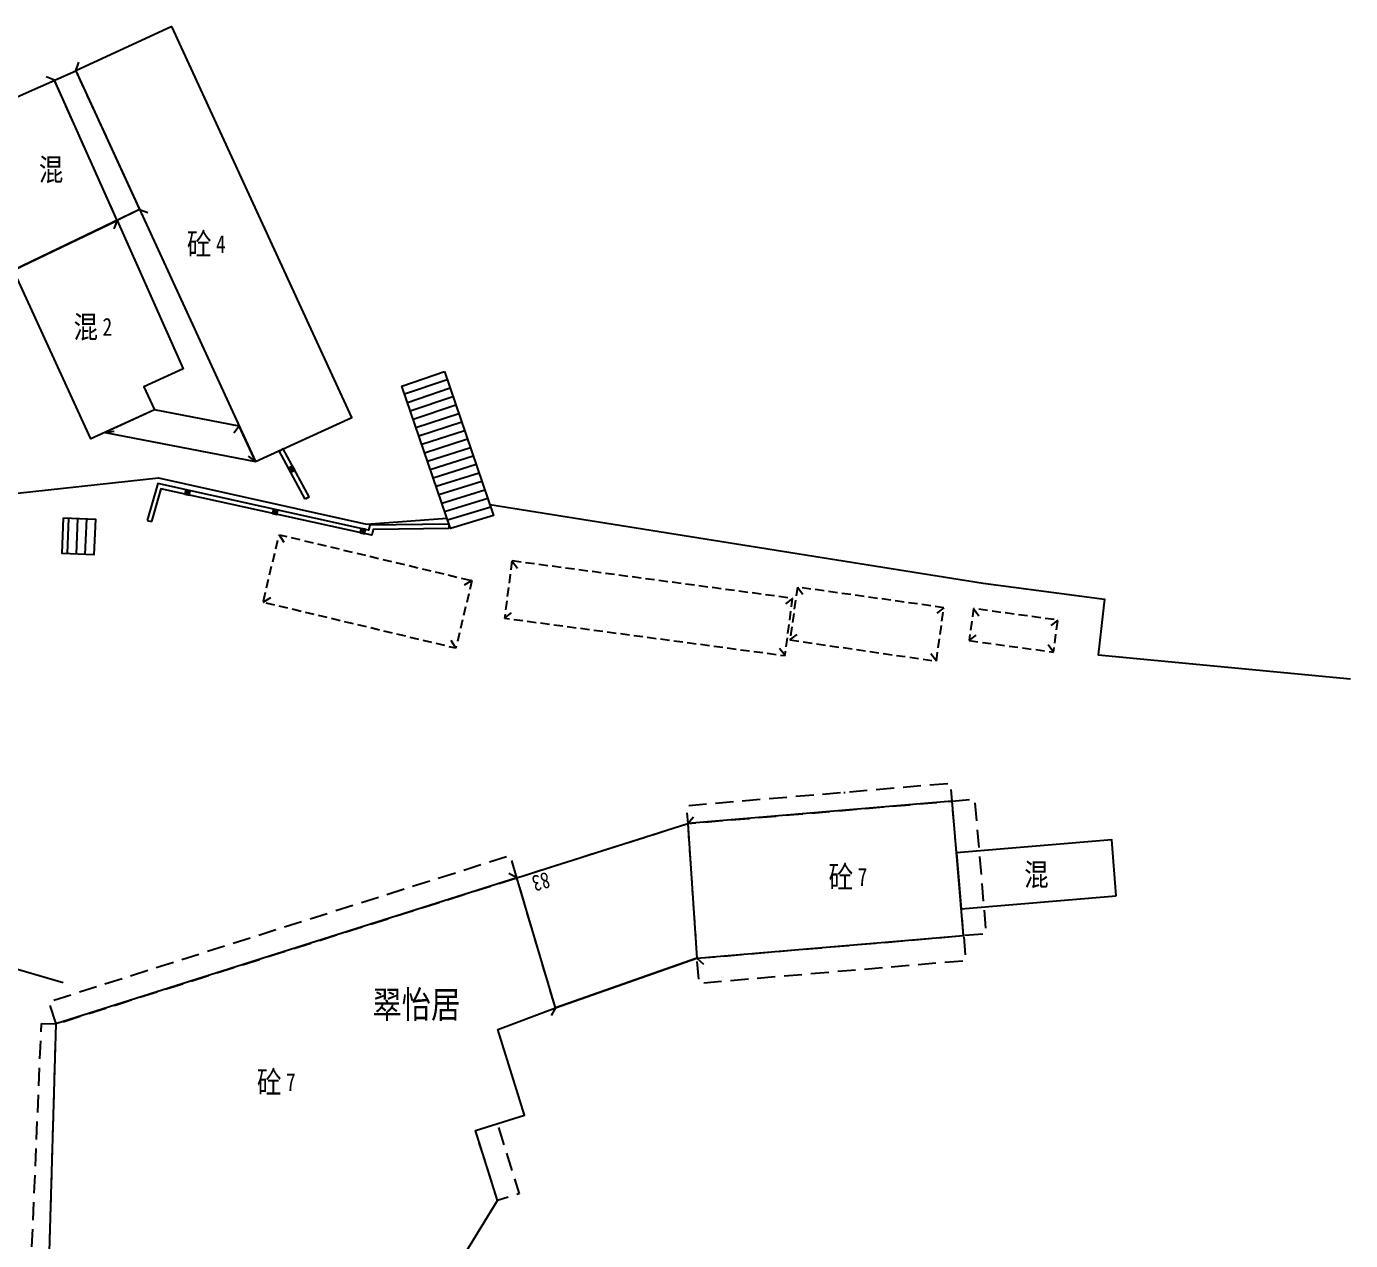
# Model space of a CAD drawing. Extents: x 395778 to 396698, y 996972 to 998012.
# Drawn here: x 396533.7 to 396607.6, y 997613.6 to 997681.3 of the extents above; entities that cross this region are included whole.
import ezdxf
from ezdxf.enums import TextEntityAlignment as Align

# ---------------------------------------------------------------- set-up
doc = ezdxf.new("R2010")
doc.units = 0
doc.header["$LTSCALE"] = 0.5
doc.linetypes.add('X32', pattern=[1.5, 1, -0.5])
doc.linetypes.add('X5', pattern=[3, 2, -1])
doc.layers.get('0').update_dxf_attribs({"linetype": 'CONTINUOUS'})
doc.layers.add('ASSIST', color=7, linetype='CONTINUOUS', plot=False)
doc.layers.add('JMD', color=6, linetype='CONTINUOUS')
doc.layers.add('门牌号', color=2, linetype='CONTINUOUS')
doc.styles.add('宋体', font='')
doc.styles.add('正等线体', font='simhei.ttf')
doc.styles.add('细等线体', font='', dxfattribs={"width": 0.8})
doc.styles.get('宋体').set_extended_font_data('SimSun')
doc.styles.get('细等线体').set_extended_font_data('SimSun')
doc.linetypes.add('444', pattern='A,4.5,[145,AAA.SHX,S=1,R=0,X=0,Y=1],4.5,-0.5,[146,AAA.SHX,S=1,R=0,X=0,Y=0],-0.5', length=10)

# ---------------------------------------------------------------- blocks, each defined once
blk = doc.blocks.new('*U0')
at = {"linetype": 'Continuous'}
for points in [[(0, 0), (0.5, 0.5), (-0.5, 0.5)], [(0, 0), (-0.5, 0.5), (-0.5, -0.5)], [(0, 0), (-0.5, -0.5), (0.5, -0.5)], [(0, 0), (0.5, -0.5), (0.5, 0.5)]]:
    blk.add_solid(points, dxfattribs=at)
blk = doc.blocks.new('gc002')
blk.add_lwpolyline([(-0.5, -0.5), (0.5, -0.5), (0.5, 0.5), (-0.5, 0.5), (-0.5, -0.5)])
at = {"linetype": 'Continuous'}
blk.add_blockref('*U0', (0, 0), dxfattribs=at)

msp = doc.modelspace()

# ---------------------------------------------------------------- linework, layer by layer
at = {"layer": 'ASSIST', "linetype": 'Continuous', "flags": 128}
for points in [[(396538.787, 997670.49), (396535.294, 997678.307), (396536.482, 997678.834), (396540.043, 997671.095)], [(396557.042, 997662.054), (396559.787, 997654.025), (396557.379, 997653.303), (396554.665, 997661.241)], [(396535.806, 997653.897), (396537.585, 997653.82), (396537.499, 997651.838), (396535.72, 997651.915)], [(396563.232, 997626.577), (396561.084, 997633.823), (396570.616, 997636.846), (396571.127, 997629.332)]]:
    msp.add_lwpolyline(points, close=True, dxfattribs=at)
msp.add_lwpolyline([(396525.444, 997631.002), (396535.785, 997627.985)], dxfattribs=at)
at = {"layer": 'JMD', "linetype": 'Continuous'}
for p, q in [((396536.482, 997678.834), (396536.655, 997679.303)), ((396535.294, 997678.307), (396534.827, 997678.486)), ((396540.043, 997671.095), (396540.512, 997670.922)), ((396538.787, 997670.49), (396538.608, 997670.023)), ((396557.199, 997661.595), (396554.82, 997660.787)), ((396557.361, 997661.122), (396554.98, 997660.32)), ((396557.522, 997660.649), (396555.14, 997659.852)), ((396557.684, 997660.175), (396555.3, 997659.384)), ((396557.846, 997659.702), (396555.46, 997658.916)), ((396545.604, 997659.007), (396545.295, 997658.614)), ((396558.008, 997659.229), (396555.62, 997658.448)), ((396538.13, 997658.666), (396538.626, 997658.726)), ((396558.169, 997658.756), (396555.78, 997657.981)), ((396558.331, 997658.283), (396555.94, 997657.513)), ((396548.059, 997657.742), (396547.839, 997657.623)), ((396558.493, 997657.81), (396556.1, 997657.045)), ((396546.514, 997657.031), (396546.12, 997657.34)), ((396558.655, 997657.337), (396556.259, 997656.577)), ((396558.816, 997656.864), (396556.419, 997656.11)), ((396558.978, 997656.391), (396556.579, 997655.642)), ((396559.14, 997655.917), (396556.739, 997655.174)), ((396559.302, 997655.444), (396556.899, 997654.706)), ((396549.507, 997655.061), (396549.287, 997654.942)), ((396559.463, 997654.971), (396557.059, 997654.239)), ((396536.086, 997653.885), (396536, 997651.903)), ((396536.586, 997653.863), (396536.5, 997651.881)), ((396537.085, 997653.842), (396537, 997651.86)), ((396537.585, 997653.82), (396537.499, 997651.838)), ((396559.625, 997654.498), (396557.219, 997653.771)), ((396559.787, 997654.025), (396557.379, 997653.303)), ((396540.466, 997653.754), (396540.706, 997653.685)), ((396557.295, 997653.548), (396557.299, 997653.298)), ((396547.829, 997652.959), (396548.091, 997652.533)), ((396560.808, 997651.495), (396561.113, 997651.099)), ((396558.578, 997650.397), (396558.152, 997650.135)), ((396546.93, 997649.187), (396547.356, 997649.449)), ((396576.467, 997649.406), (396576.07, 997649.102)), ((396576.732, 997650.035), (396577.033, 997649.635)), ((396560.398, 997648.302), (396560.794, 997648.607)), ((396584.902, 997648.886), (396584.503, 997648.585)), ((396586.552, 997648.835), (396586.854, 997648.437)), ((396591.256, 997648.195), (396590.858, 997647.893)), ((396576.318, 997647.088), (396576.718, 997647.388)), ((396586.309, 997647.053), (396586.707, 997647.356)), ((396557.679, 997646.625), (396557.417, 997647.051)), ((396576.041, 997646.215), (396575.737, 997646.612)), ((396591.013, 997646.413), (396590.71, 997646.811)), ((396584.483, 997645.906), (396584.183, 997646.306)), ((396570.616, 997636.846), (396570.945, 997637.223)), ((396561.084, 997633.823), (396560.644, 997634.062)), ((396571.127, 997629.332), (396571.504, 997629.003)), ((396563.232, 997626.577), (396562.994, 997626.138))]:
    msp.add_line(p, q, dxfattribs=at)
at = {"layer": 'JMD', "linetype": 'Continuous', "flags": 128}
for points in [[(396541.846, 997681.302), (396536.482, 997678.834), (396546.514, 997657.031), (396551.878, 997659.499)], [(396536.482, 997678.834), (396540.043, 997671.095), (396533.02, 997667.712), (396530.735, 997676.286)], [(396538.787, 997670.49), (396542.471, 997662.205), (396540.29, 997661.202), (396540.875, 997659.93), (396537.327, 997658.297), (396533.02, 997667.712), (396538.787, 997670.49)], [(396538.13, 997658.666), (396546.514, 997657.031), (396545.604, 997659.007), (396540.875, 997659.93)]]:
    msp.add_lwpolyline(points, close=True, dxfattribs=at)
at = {"layer": 'JMD', "linetype": 'X5'}
for points in [[(396538.787, 997670.49), (396535.294, 997678.307)], [(396536.482, 997678.834), (396540.043, 997671.095)], [(396570.616, 997636.846), (396571.127, 997629.332)], [(396563.232, 997626.577), (396561.084, 997633.823)]]:
    msp.add_lwpolyline(points, dxfattribs=at)
at = {"layer": 'JMD', "linetype": 'Continuous'}
for points in [[(396557.042, 997662.054), (396559.787, 997654.025)], [(396557.379, 997653.303), (396554.665, 997661.241)]]:
    msp.add_lwpolyline(points, dxfattribs=at)
at = {"layer": 'JMD', "linetype": 'Continuous', "flags": 128}
for points in [[(396549.287, 997654.942), (396547.831, 997657.637)], [(396557.299, 997653.298), (396553.072, 997653.243), (396552.991, 997652.923), (396541.231, 997655.513), (396540.706, 997653.685)], [(396561.084, 997633.823), (396535.371, 997625.669), (396534.986, 997612.335), (396543.668, 997611.59), (396549.44, 997611.59), (396549.44, 997611.124), (396552.461, 997611.124), (396552.461, 997610.876), (396555.402, 997609.613), (396557.266, 997611.365), (396559.997, 997615.823), (396558.776, 997619.733), (396561.515, 997620.588), (396560.032, 997625.369), (396563.232, 997626.577), (396571.127, 997629.332), (396586.001, 997630.596), (396585.363, 997638.099), (396570.616, 997636.846)]]:
    msp.add_lwpolyline(points, dxfattribs=at)
at = {"layer": 'JMD', "color": 7, "linetype": 'Continuous', "flags": 128}
for points in [[(396549.507, 997655.061), (396548.059, 997657.742)], [(396557.295, 997653.548), (396552.877, 997653.491), (396552.808, 997653.219), (396541.056, 997655.808), (396540.466, 997653.754)]]:
    msp.add_lwpolyline(points, dxfattribs=at)
at = {"layer": 'JMD', "linetype": '444', "flags": 128}
for points in [[(396532.376, 997655.185), (396541.092, 997656.13), (396541.092, 997656.13), (396552.703, 997653.54), (396557.175, 997653.882)], [(396559.579, 997654.634), (396587.092, 997650.254), (396593.851, 997649.37), (396593.504, 997646.254), (396607.581, 997644.927)]]:
    msp.add_lwpolyline(points, dxfattribs=at)
at = {"layer": 'JMD', "linetype": 'X32', "flags": 128}
msp.add_lwpolyline([(396558.578, 997650.397), (396557.679, 997646.625), (396546.93, 997649.187), (396547.829, 997652.959)], close=True, dxfattribs=at)
for points, elevation in [([(396560.808, 997651.495), (396560.398, 997648.302), (396576.041, 997646.215), (396576.467, 997649.406)], 8.858), ([(396576.318, 997647.088), (396584.483, 997645.906), (396584.902, 997648.886), (396576.732, 997650.035)], 8.933), ([(396586.309, 997647.053), (396591.013, 997646.413), (396591.256, 997648.195), (396586.552, 997648.835)], -987.698)]:
    msp.add_lwpolyline(points, close=True, dxfattribs=dict(at, elevation=elevation))
at = {"layer": 'JMD', "linetype": 'X5', "flags": 128}
msp.add_lwpolyline([(396561.084, 997633.823), (396560.717, 997635.058), (396534.982, 997626.896), (396535.371, 997625.669), (396570.616, 997636.846), (396585.363, 997638.099), (396585.279, 997639.083), (396579.368, 997638.581), (396579.368, 997638.581), (396570.549, 997637.832), (396570.616, 997636.846)], dxfattribs=at)
for points in [[(396586.001, 997630.596), (396585.363, 997638.099), (396586.617, 997638.206), (396587.255, 997630.702)], [(396571.127, 997629.332), (396586.001, 997630.596), (396586.12, 997629.194), (396571.246, 997627.93)], [(396534.573, 997625.692), (396535.371, 997625.669), (396534.986, 997612.335), (396533.988, 997611.945)]]:
    msp.add_lwpolyline(points, close=True, dxfattribs=at)
at = {"layer": 'JMD', "linetype": 'Continuous', "elevation": 9.256, "flags": 128}
msp.add_lwpolyline([(396594.501, 997632.816), (396594.263, 997635.941), (396585.609, 997635.206), (396585.874, 997632.083)], close=True, dxfattribs=at)
at = {"layer": 'JMD', "linetype": 'X5', "elevation": -985.175, "flags": 128}
msp.add_lwpolyline([(396558.776, 997619.733), (396559.986, 997620.111), (396561.206, 997616.2), (396559.997, 997615.823)], close=True, dxfattribs=at)

# ---------------------------------------------------------------- block references
at = {"layer": 'JMD', "linetype": 'Continuous', "xscale": 0.25, "yscale": 0.25}
for p, rotation in [((396548.528, 997656.61), 118.3772504569792), ((396542.721, 997655.313), 167.5783037641258), ((396547.604, 997654.237), 167.5783037641258), ((396552.487, 997653.162), 167.5783037641258)]:
    msp.add_blockref('gc002', p, dxfattribs=dict(at, rotation=rotation))

# ---------------------------------------------------------------- texts
at = {"layer": 'JMD', "linetype": 'Continuous', "width": 0.8}
for s, height, style, p in [('混', 1.25, '细等线体', (396535.108, 997673.332)), ('混', 1.25, '细等线体', (396590.062, 997634.012, 9.256)), ('翠怡居', 1.5, '宋体', (396555.481, 997626.784))]:
    msp.add_text(s, height=height, dxfattribs=dict(at, style=style)).set_placement(p, align=Align.MIDDLE)
at = {"layer": 'JMD', "linetype": 'Continuous', "style": '细等线体', "width": 0.8}
for s, p in [('砼', (396544.055, 997669.167)), ('混', (396537.724, 997664.549)), ('砼', (396579.841, 997633.873)), ('砼', (396547.959, 997622.427))]:
    msp.add_text(s, height=1.25, dxfattribs=at).set_placement(p, align=Align.MIDDLE_RIGHT)
at = {"layer": 'JMD', "linetype": 'Continuous', "style": '正等线体', "width": 0.8}
for s, p in [('4', (396544.305, 997669.167)), ('2', (396537.974, 997664.549)), ('7', (396580.091, 997633.873)), ('7', (396548.209, 997622.427))]:
    msp.add_text(s, height=1, dxfattribs=at).set_placement(p, align=Align.MIDDLE_LEFT)
at = {"layer": '门牌号', "linetype": 'Continuous', "style": '细等线体', "width": 0.8}
msp.add_text('83', height=0.9, rotation=195.58114, dxfattribs=at).set_placement((396562.433, 997633.6), align=Align.MIDDLE)

doc.saveas('drawing.dxf')
